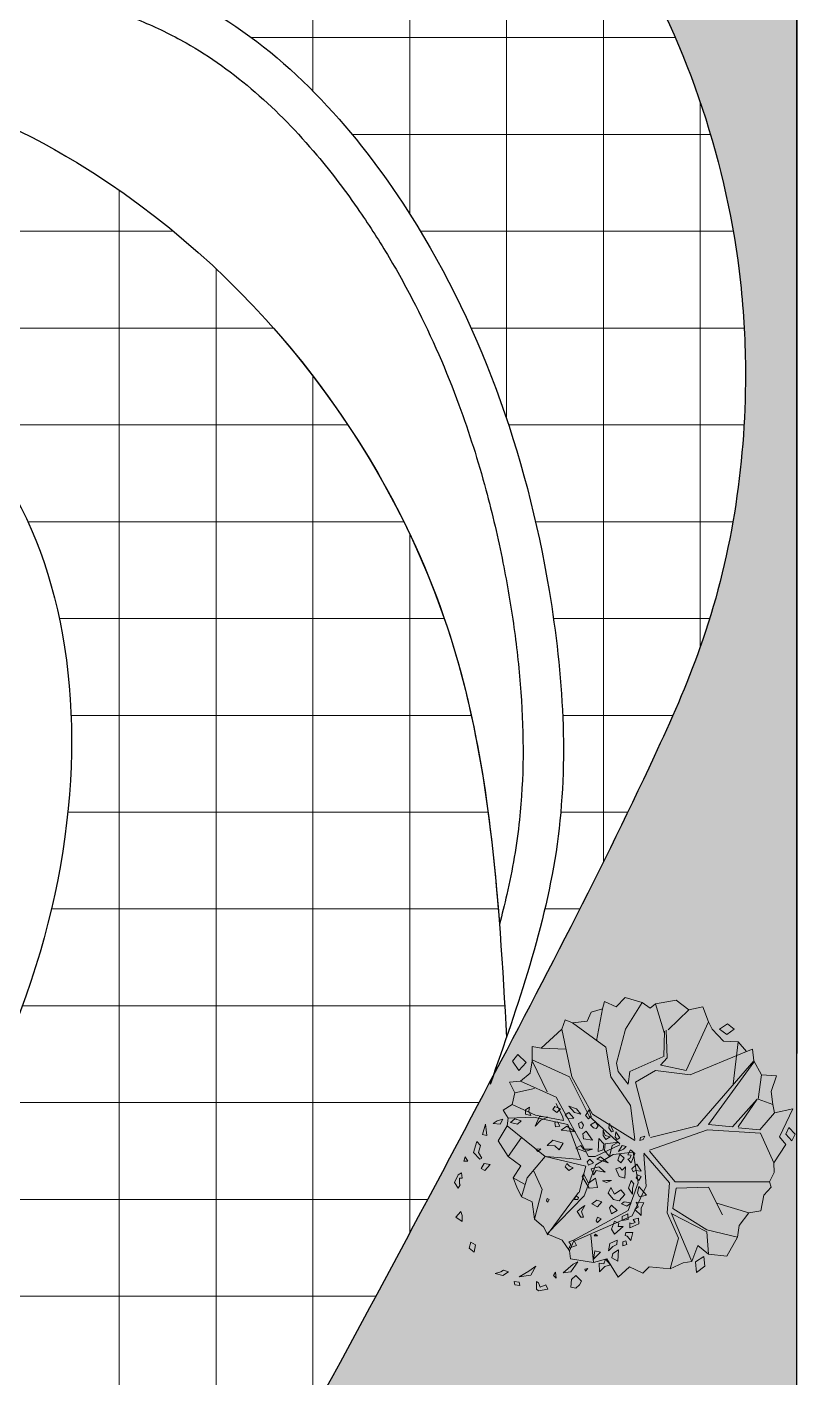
# Model space of a CAD drawing. Header units: inches. Extents: x -12 to 20935469, y -1604 to 24729220.
# Drawn here: x 20906051.4 to 20906146.9, y 24710458.7 to 24710626.2 of the extents above; entities that cross this region are included whole.
import ezdxf

# ---------------------------------------------------------------- set-up
doc = ezdxf.new("R2010")
doc.units = ezdxf.units.IN
doc.header["$LTSCALE"] = 0.03
doc.header["$MEASUREMENT"] = 0
doc.linetypes.add('ACAD_ISO08W100', pattern=[36, 24, -3, 6, -3])
for name, color, linetype, lineweight in [('green_.25', 82, 'Continuous', 0), ('Grid Line', 252, 'Continuous', 18), ('Hatch', 253, 'Continuous', 15), ('hatch-1', 253, 'Continuous', 5), ('ILLUSTR-TREE', 74, 'Continuous', 0), ('Main Wall', 7, 'Continuous', 30), ('wind.', 150, 'Continuous', 20)]:
    doc.layers.add(name, color=color, linetype=linetype, lineweight=lineweight)
doc.styles.add('ATTR', font='romans.shx', dxfattribs={"width": 0.8, "height": 0.7})

# ---------------------------------------------------------------- blocks, each defined once
blk = doc.blocks.new('fff')
at = {"layer": 'Grid Line', "color": 252, "linetype": 'ACAD_ISO08W100', "lineweight": 9, "ltscale": 80, "true_color": 0x939598}
blk.add_line((20832773.78, 24723521.1), (20832773.78, 24724698.78), dxfattribs=at)
blk = doc.blocks.new('GRN1')
at = {"layer": 'ILLUSTR-TREE', "true_color": 0x30441d}
h = blk.add_hatch(color=89, dxfattribs=at)
h.paths.add_polyline_path([(0.2571, -0.0526), (0.2603, -0.0695), (0.2735, -0.0695), (0.2817, -0.0569), (0.2702, -0.059)])
h.paths.add_polyline_path([(0.2406, -0.0821), (0.2308, -0.0927), (0.2357, -0.1137), (0.2472, -0.1011)])
h.paths.add_polyline_path([(0.1897, 0.2148), (0.1848, 0.2064), (0.1914, 0.2), (0.2078, 0.2021)])
h.paths.add_polyline_path([(0.193, 0.1853), (0.1848, 0.1727), (0.1963, 0.1642), (0.2127, 0.1642), (0.1963, 0.1706)])
h.paths.add_polyline_path([(0.1864, 0.1053), (0.2012, 0.1032), (0.2094, 0.1137), (0.1831, 0.1327)])
h.paths.add_polyline_path([(0.2603, 0.0969), (0.2653, 0.0779), (0.285, 0.0611), (0.2768, 0.0842)])
h.paths.add_polyline_path([(0.2078, 0.08), (0.2242, 0.0547), (0.2127, 0.0379), (0.2111, 0.0547)])
h.paths.add_polyline_path([(0.2521, -0.0021), (0.2538, -0.0274), (0.2242, -0.04), (0.2423, -0.0232)])
h.paths.add_polyline_path([(0.2653, 0.0253), (0.2751, 0.0126), (0.2833, 0.019), (0.2768, 0.0358)])
h.paths.add_polyline_path([(0.2373, 0.0274), (0.2357, 0.019), (0.2226, 0.0211), (0.2242, 0.0337)])
h.paths.add_polyline_path([(0.2488, 0.0758), (0.2472, 0.059), (0.2587, 0.0505), (0.2653, 0.0611)])
h.paths.add_polyline_path([(0.2094, 0.1958), (0.2078, 0.1895), (0.2193, 0.1811), (0.2324, 0.1832)])
h.paths.add_polyline_path([(0.2291, 0.1263), (0.2193, 0.1348), (0.2176, 0.1432), (0.2242, 0.1495), (0.2373, 0.1411)])
h.paths.add_polyline_path([(0.2373, 0.099), (0.2275, 0.1053), (0.2176, 0.1011), (0.2193, 0.0927), (0.2324, 0.0905)])
h.paths.add_polyline_path([(0.2538, 0.1284), (0.2472, 0.12), (0.2571, 0.1116), (0.2735, 0.1221)])
h.paths.add_polyline_path([(0.1963, -0.1853), (0.1996, -0.1979), (0.2308, -0.1895)])
h.paths.add_polyline_path([(0.2456, -0.1369), (0.2308, -0.1453), (0.2324, -0.1663), (0.2406, -0.1537)])
h.paths.add_polyline_path([(0.0402, 0.1474), (0.0386, 0.1221), (0.0731, 0.1011), (0.0813, 0.1053), (0.0534, 0.12), (0.0682, 0.1411)])
h.paths.add_polyline_path([(0.0731, 0.278), (0.0616, 0.2716), (0.0698, 0.2632), (0.078, 0.2674)])
h.paths.add_polyline_path([(-0.2275, -0.0884), (-0.2226, -0.0526), (-0.1963, -0.0379), (-0.2111, -0.059)])
h.paths.add_polyline_path([(0.0205, 0.2527), (0.0386, 0.24), (0.0616, 0.2485), (0.0517, 0.2569), (0.0386, 0.2527)])
h.paths.add_polyline_path([(-0.2406, 0.099), (-0.2242, 0.0821), (-0.2357, 0.0695), (-0.2587, 0.0674), (-0.262, 0.0821), (-0.2521, 0.0927)])
h.paths.add_polyline_path([(-0.2324, 0.0232), (-0.2242, 0.0147), (-0.2143, 0.0211)])
h.paths.add_polyline_path([(-0.1307, 0.2358), (-0.1344, 0.2232), (-0.1226, 0.2231), (-0.1198, 0.2319)])
h.paths.add_polyline_path([(-0.1039, 0.2299), (-0.106, 0.2367), (-0.1191, 0.2474), (-0.0951, 0.2536), (-0.0951, 0.2327)])
h.paths.add_polyline_path([(-0.0555, 0.2396), (-0.0585, 0.2217), (-0.0467, 0.2215), (-0.0384, 0.2388)])
h.paths.add_polyline_path([(-0.0771, 0.224), (-0.1, 0.1981), (-0.0846, 0.1897), (-0.0609, 0.1985), (-0.0663, 0.2109), (-0.0766, 0.2096)])
h.paths.add_polyline_path([(-0.216, 0.0442), (-0.2127, 0.0674), (-0.1831, 0.0884), (-0.1897, 0.0737)])
h.paths.add_polyline_path([(-0.1421, 0.0611), (-0.1339, 0.0842), (-0.1174, 0.0758), (-0.1224, 0.0611), (-0.1306, 0.0674)])
h.paths.add_polyline_path([(-0.1812, 0.2081), (-0.1707, 0.1899), (-0.1581, 0.1935), (-0.1472, 0.2104)])
h.paths.add_polyline_path([(-0.2132, 0.1534), (-0.187, 0.1527), (-0.1886, 0.166), (-0.1749, 0.1708), (-0.1924, 0.186), (-0.1969, 0.1696)])
h.paths.add_polyline_path([(-0.15, 0.1808), (-0.1283, 0.1846), (-0.118, 0.2068), (-0.1309, 0.2058), (-0.1372, 0.1936)])
h.paths.add_polyline_path([(-0.1536, 0.1558), (-0.1749, 0.1348), (-0.1503, 0.139)])
h.paths.add_polyline_path([(-0.1043, 0.1474), (-0.1043, 0.1369), (-0.0994, 0.1411)])
h.paths.add_polyline_path([(-0.2028, 0.1179), (-0.2111, 0.1116), (-0.2045, 0.1095)])
h.paths.add_polyline_path([(-0.0205, 0.099), (-0.032, 0.0863), (-0.0485, 0.0969), (-0.0485, 0.1053), (-0.032, 0.099), (-0.014, 0.1095)])
h.paths.add_polyline_path([(0.0189, 0.2295), (0.0008, 0.2127), (0.0041, 0.1958), (0.0238, 0.179), (0.0402, 0.1874), (0.0205, 0.1979), (0.0337, 0.2169)])
h.paths.add_polyline_path([(-0.0287, 0.2064), (-0.0386, 0.1895), (-0.0205, 0.1832), (-0.0123, 0.1895)])
h.paths.add_polyline_path([(-0.0534, 0.1579), (-0.0649, 0.1474), (-0.06, 0.1432), (-0.0485, 0.1474)])
h.paths.add_polyline_path([(0.0178, 0.294), (0.0123, 0.2737), (0.0238, 0.2674), (0.0435, 0.2716)])
h.paths.add_polyline_path([(-0.0435, 0.278), (-0.0255, 0.259), (-0.0172, 0.2695), (-0.0041, 0.2632), (-0.0057, 0.2864), (-0.0205, 0.278)])
h.paths.add_polyline_path([(-0.0808, 0.244), (-0.0685, 0.2712), (-0.0515, 0.2704), (-0.056, 0.254), (-0.0646, 0.2603), (-0.0686, 0.2503), (-0.0653, 0.2447)])
h.paths.add_polyline_path([(0.0041, 0.0021), (-0.0041, -0.0021), (0.0008, -0.0063), (0.0074, -0.0042)])
h.paths.add_polyline_path([(0.0041, 0.0884), (0.0107, 0.0905), (0.0156, 0.0821), (0.0041, 0.0779)])
h.paths.add_polyline_path([(-0.0025, 0.16), (-0.0172, 0.1474), (-0.009, 0.1306), (0.0025, 0.1453)])
h.paths.add_polyline_path([(-0.0057, 0.2485), (-0.0156, 0.2358), (-0.009, 0.219), (-0.0025, 0.2274)])
h.paths.add_polyline_path([(0.0616, 0.1895), (0.055, 0.1748), (0.06, 0.1621), (0.0616, 0.1748)])
h.paths.add_polyline_path([(0.1634, 0.2337), (0.1552, 0.2253), (0.1486, 0.2106), (0.1667, 0.2211)])
h.paths.add_polyline_path([(0.1552, 0.1327), (0.1486, 0.1095), (0.1585, 0.0821), (0.1667, 0.0969), (0.1552, 0.1053)])
h.paths.add_polyline_path([(0.0994, 0.0737), (0.0912, 0.0611), (0.1027, 0.0505), (0.1125, 0.0547), (0.1043, 0.0632)])
h.paths.add_polyline_path([(0.1569, -0.0232), (0.1486, -0.0316), (0.1552, -0.0379)])
h.paths.add_polyline_path([(0.1536, 0.0316), (0.1651, 0.019), (0.1667, -0.0042), (0.1831, 0.0126), (0.1733, 0.0442)])
h.paths.add_polyline_path([(0.1027, 0.2316), (0.0682, 0.2295), (0.0731, 0.2127), (0.0961, 0.2021), (0.101, 0.2148), (0.0928, 0.2211)])
h.paths.add_polyline_path([(0.1289, 0.2274), (0.1142, 0.2169), (0.1224, 0.2085), (0.1404, 0.2148)])
h.paths.add_polyline_path([(0.0862, 0.1706), (0.0912, 0.1432), (0.078, 0.1348), (0.0961, 0.1284), (0.1027, 0.1516)])
h.paths.add_polyline_path([(0.1339, 0.1832), (0.1667, 0.1916), (0.1766, 0.2106), (0.1716, 0.1706), (0.1519, 0.1685)])
h.paths.add_polyline_path([(0.1257, 0.1453), (0.1142, 0.179), (0.1322, 0.1558)])
h.paths.add_polyline_path([(0.1536, 0.1642), (0.1486, 0.1495), (0.1881, 0.1516), (0.1716, 0.1663)])
h.paths.add_polyline_path([(0.1142, 0.1348), (0.1076, 0.12), (0.1174, 0.1158), (0.1257, 0.1242)])
h.paths.add_polyline_path([(0.0879, 0.2548), (0.0912, 0.2611), (0.0895, 0.278), (0.1109, 0.2653), (0.0961, 0.2506)])
h.paths.add_polyline_path([(0.1142, 0.2485), (0.1421, 0.259), (0.1536, 0.2464), (0.1388, 0.2379), (0.1371, 0.2485), (0.1273, 0.2443), (0.1257, 0.2379)])
h.paths.add_polyline_path([(-0.2521, -0.0084), (-0.2653, -0.0021), (-0.2702, -0.0295), (-0.2653, -0.0358), (-0.2423, -0.0358), (-0.2456, -0.0295), (-0.2587, -0.0253)])
h.paths.add_polyline_path([(-0.2538, -0.0863), (-0.2439, -0.0884), (-0.2423, -0.1032), (-0.2521, -0.1011)])
h.paths.add_polyline_path([(0.055, -0.2822), (0.0386, -0.2716), (0.0485, -0.2653), (0.0517, -0.2674), (0.0682, -0.2674), (0.0682, -0.259), (0.0846, -0.2611), (0.078, -0.2716)])
h.paths.add_polyline_path([(-0.1322, -0.219), (-0.1536, -0.2232), (-0.1421, -0.2379), (-0.124, -0.2337)])
h.paths.add_polyline_path([(-0.2176, -0.16), (-0.2242, -0.1369), (-0.2127, -0.12), (-0.2078, -0.1348), (-0.2127, -0.1432)])
h.paths.add_polyline_path([(-0.0485, -0.278), (-0.0616, -0.259), (-0.0435, -0.259), (-0.032, -0.2632)])
h.paths.add_polyline_path([(0.1289, -0.2), (0.1257, -0.2064), (0.1454, -0.2253), (0.1782, -0.2148), (0.1667, -0.2043), (0.1454, -0.2106)])
h.paths.add_polyline_path([(0.1191, -0.2548), (0.1322, -0.2506), (0.1191, -0.2422)])
h.paths.add_polyline_path([(0.1092, -0.1748), (0.0912, -0.1916), (0.0977, -0.2021), (0.1125, -0.1937)])
at = {"layer": 'ILLUSTR-TREE', "color": 89, "true_color": 0x30441d}
for p, q in [((-0.0057, 0.2864), (-0.0205, 0.278)), ((-0.0041, 0.2632), (-0.0057, 0.2864)), ((0.0178, 0.294), (0.0123, 0.2737)), ((0.0435, 0.2716), (0.0178, 0.294)), ((-0.1191, 0.2474), (-0.0951, 0.2536)), ((-0.106, 0.2367), (-0.1191, 0.2474)), ((-0.0951, 0.2536), (-0.0951, 0.2327)), ((-0.0808, 0.244), (-0.0685, 0.2712)), ((-0.0653, 0.2447), (-0.0808, 0.244)), ((-0.0646, 0.2603), (-0.0686, 0.2503)), ((-0.0686, 0.2503), (-0.0653, 0.2447)), ((-0.0685, 0.2712), (-0.0515, 0.2704)), ((-0.056, 0.254), (-0.0646, 0.2603)), ((-0.0515, 0.2704), (-0.056, 0.254)), ((-0.0205, 0.278), (-0.0435, 0.278)), ((-0.0435, 0.278), (-0.0255, 0.259)), ((-0.0255, 0.259), (-0.0172, 0.2695)), ((-0.0172, 0.2695), (-0.0041, 0.2632)), ((-0.0057, 0.2485), (-0.0156, 0.2358)), ((-0.0025, 0.2274), (-0.0057, 0.2485)), ((0.0123, 0.2737), (0.0238, 0.2674)), ((0.0386, 0.2527), (0.0205, 0.2527)), ((0.0205, 0.2527), (0.0386, 0.24)), ((0.0238, 0.2674), (0.0435, 0.2716)), ((0.0517, 0.2569), (0.0386, 0.2527)), ((0.0386, 0.24), (0.0616, 0.2485)), ((0.0616, 0.2485), (0.0517, 0.2569)), ((0.0731, 0.278), (0.0616, 0.2716)), ((0.0616, 0.2716), (0.0698, 0.2632)), ((0.0698, 0.2632), (0.078, 0.2674)), ((0.078, 0.2674), (0.0731, 0.278)), ((0.0879, 0.2548), (0.0912, 0.2611)), ((0.0961, 0.2506), (0.0879, 0.2548)), ((0.0895, 0.278), (0.1109, 0.2653)), ((0.0912, 0.2611), (0.0895, 0.278)), ((0.1109, 0.2653), (0.0961, 0.2506)), ((0.1142, 0.2485), (0.1421, 0.259)), ((0.1257, 0.2379), (0.1142, 0.2485)), ((0.1273, 0.2443), (0.1257, 0.2379)), ((0.1371, 0.2485), (0.1273, 0.2443)), ((0.1388, 0.2379), (0.1371, 0.2485)), ((0.1536, 0.2464), (0.1388, 0.2379)), ((0.1421, 0.259), (0.1536, 0.2464)), ((-0.1472, 0.2104), (-0.1812, 0.2081)), ((-0.1812, 0.2081), (-0.1707, 0.1899)), ((-0.1581, 0.1935), (-0.1472, 0.2104)), ((-0.1309, 0.2058), (-0.1372, 0.1936)), ((-0.1307, 0.2358), (-0.1344, 0.2232)), ((-0.1344, 0.2232), (-0.1226, 0.2231)), ((-0.118, 0.2068), (-0.1309, 0.2058)), ((-0.1198, 0.2319), (-0.1307, 0.2358)), ((-0.1283, 0.1846), (-0.118, 0.2068)), ((-0.1226, 0.2231), (-0.1198, 0.2319)), ((-0.1039, 0.2299), (-0.106, 0.2367)), ((-0.0951, 0.2327), (-0.1039, 0.2299)), ((-0.0771, 0.224), (-0.1, 0.1981)), ((-0.0766, 0.2096), (-0.0771, 0.224)), ((-0.0663, 0.2109), (-0.0766, 0.2096)), ((-0.0609, 0.1985), (-0.0663, 0.2109)), ((-0.0555, 0.2396), (-0.0585, 0.2217)), ((-0.0585, 0.2217), (-0.0467, 0.2215)), ((-0.0384, 0.2388), (-0.0555, 0.2396)), ((-0.0467, 0.2215), (-0.0384, 0.2388)), ((-0.0287, 0.2064), (-0.0386, 0.1895)), ((-0.0123, 0.1895), (-0.0287, 0.2064)), ((-0.0156, 0.2358), (-0.009, 0.219)), ((-0.009, 0.219), (-0.0025, 0.2274)), ((0.0189, 0.2295), (0.0008, 0.2127)), ((0.0008, 0.2127), (0.0041, 0.1958)), ((0.0337, 0.2169), (0.0189, 0.2295)), ((0.0205, 0.1979), (0.0337, 0.2169)), ((0.1027, 0.2316), (0.0682, 0.2295)), ((0.0682, 0.2295), (0.0731, 0.2127)), ((0.0731, 0.2127), (0.0961, 0.2021)), ((0.0928, 0.2211), (0.1027, 0.2316)), ((0.101, 0.2148), (0.0928, 0.2211)), ((0.0961, 0.2021), (0.101, 0.2148)), ((0.1289, 0.2274), (0.1142, 0.2169)), ((0.1142, 0.2169), (0.1224, 0.2085)), ((0.1224, 0.2085), (0.1404, 0.2148)), ((0.1404, 0.2148), (0.1289, 0.2274)), ((0.1552, 0.2253), (0.1486, 0.2106)), ((0.1486, 0.2106), (0.1667, 0.2211)), ((0.1634, 0.2337), (0.1552, 0.2253)), ((0.1667, 0.2211), (0.1634, 0.2337)), ((0.1667, 0.1916), (0.1766, 0.2106)), ((0.1766, 0.2106), (0.1716, 0.1706)), ((0.1897, 0.2148), (0.1848, 0.2064)), ((0.1848, 0.2064), (0.1914, 0.2)), ((0.2078, 0.2021), (0.1897, 0.2148)), ((-0.1969, 0.1696), (-0.2132, 0.1534)), ((-0.1924, 0.186), (-0.1969, 0.1696)), ((-0.1749, 0.1708), (-0.1924, 0.186)), ((-0.1886, 0.166), (-0.1749, 0.1708)), ((-0.187, 0.1527), (-0.1886, 0.166)), ((-0.1707, 0.1899), (-0.1581, 0.1935)), ((-0.1372, 0.1936), (-0.15, 0.1808)), ((-0.15, 0.1808), (-0.1283, 0.1846)), ((-0.1, 0.1981), (-0.0846, 0.1897)), ((-0.0846, 0.1897), (-0.0609, 0.1985)), ((-0.0386, 0.1895), (-0.0205, 0.1832)), ((-0.0205, 0.1832), (-0.0123, 0.1895)), ((0.0041, 0.1958), (0.0238, 0.179)), ((0.0402, 0.1874), (0.0205, 0.1979)), ((0.0238, 0.179), (0.0402, 0.1874)), ((0.0616, 0.1895), (0.055, 0.1748)), ((0.055, 0.1748), (0.06, 0.1621)), ((0.06, 0.1621), (0.0616, 0.1748)), ((0.0616, 0.1748), (0.0616, 0.1895)), ((0.1027, 0.1516), (0.0862, 0.1706)), ((0.0862, 0.1706), (0.0912, 0.1432)), ((0.1142, 0.179), (0.1322, 0.1558)), ((0.1257, 0.1453), (0.1142, 0.179)), ((0.1339, 0.1832), (0.1667, 0.1916)), ((0.1519, 0.1685), (0.1339, 0.1832)), ((0.1536, 0.1642), (0.1486, 0.1495)), ((0.1716, 0.1706), (0.1519, 0.1685)), ((0.1716, 0.1663), (0.1536, 0.1642)), ((0.1881, 0.1516), (0.1716, 0.1663)), ((0.193, 0.1853), (0.1848, 0.1727)), ((0.1848, 0.1727), (0.1963, 0.1642)), ((0.1914, 0.2), (0.2078, 0.2021)), ((0.1963, 0.1706), (0.193, 0.1853)), ((0.2127, 0.1642), (0.1963, 0.1706)), ((0.1963, 0.1642), (0.2127, 0.1642)), ((0.2094, 0.1958), (0.2078, 0.1895)), ((0.2078, 0.1895), (0.2193, 0.1811)), ((0.2324, 0.1832), (0.2094, 0.1958)), ((0.2193, 0.1811), (0.2324, 0.1832)), ((-0.2132, 0.1534), (-0.187, 0.1527)), ((-0.1536, 0.1558), (-0.1749, 0.1348)), ((-0.1749, 0.1348), (-0.1503, 0.139)), ((-0.1503, 0.139), (-0.1536, 0.1558)), ((-0.0994, 0.1411), (-0.1043, 0.1474)), ((-0.1043, 0.1474), (-0.1043, 0.1369)), ((-0.1043, 0.1369), (-0.0994, 0.1411)), ((-0.0534, 0.1579), (-0.0649, 0.1474)), ((-0.0649, 0.1474), (-0.06, 0.1432)), ((-0.06, 0.1432), (-0.0485, 0.1474)), ((-0.0485, 0.1474), (-0.0534, 0.1579)), ((-0.0025, 0.16), (-0.0172, 0.1474)), ((-0.0172, 0.1474), (-0.009, 0.1306)), ((-0.009, 0.1306), (0.0025, 0.1453)), ((0.0025, 0.1453), (-0.0025, 0.16)), ((0.0402, 0.1474), (0.0386, 0.1221)), ((0.0386, 0.1221), (0.0731, 0.1011)), ((0.0682, 0.1411), (0.0402, 0.1474)), ((0.0534, 0.12), (0.0682, 0.1411)), ((0.0912, 0.1432), (0.078, 0.1348)), ((0.078, 0.1348), (0.0961, 0.1284)), ((0.0961, 0.1284), (0.1027, 0.1516)), ((0.1142, 0.1348), (0.1076, 0.12)), ((0.1257, 0.1242), (0.1142, 0.1348)), ((0.1174, 0.1158), (0.1257, 0.1242)), ((0.1322, 0.1558), (0.1257, 0.1453)), ((0.1486, 0.1495), (0.1881, 0.1516)), ((0.1552, 0.1327), (0.1486, 0.1095)), ((0.1552, 0.1053), (0.1552, 0.1327)), ((0.2094, 0.1137), (0.1831, 0.1327)), ((0.1831, 0.1327), (0.1864, 0.1053)), ((0.2176, 0.1432), (0.2242, 0.1495)), ((0.2193, 0.1348), (0.2176, 0.1432)), ((0.2291, 0.1263), (0.2193, 0.1348)), ((0.2242, 0.1495), (0.2373, 0.1411)), ((0.2373, 0.1411), (0.2291, 0.1263)), ((0.2538, 0.1284), (0.2472, 0.12)), ((0.2735, 0.1221), (0.2538, 0.1284)), ((0.2571, 0.1116), (0.2735, 0.1221)), ((-0.262, 0.0821), (-0.2521, 0.0927)), ((-0.2587, 0.0674), (-0.262, 0.0821)), ((-0.2521, 0.0927), (-0.2406, 0.099)), ((-0.2406, 0.099), (-0.2242, 0.0821)), ((-0.2242, 0.0821), (-0.2357, 0.0695)), ((-0.2127, 0.0674), (-0.1831, 0.0884)), ((-0.2028, 0.1179), (-0.2111, 0.1116)), ((-0.2111, 0.1116), (-0.2045, 0.1095)), ((-0.2045, 0.1095), (-0.2028, 0.1179)), ((-0.1831, 0.0884), (-0.1897, 0.0737)), ((-0.1421, 0.0611), (-0.1339, 0.0842)), ((-0.1339, 0.0842), (-0.1174, 0.0758)), ((-0.0485, 0.1053), (-0.032, 0.099)), ((-0.0485, 0.0969), (-0.0485, 0.1053)), ((-0.032, 0.0863), (-0.0485, 0.0969)), ((-0.032, 0.099), (-0.014, 0.1095)), ((-0.0205, 0.099), (-0.032, 0.0863)), ((-0.014, 0.1095), (-0.0205, 0.099)), ((0.0041, 0.0884), (0.0107, 0.0905)), ((0.0041, 0.0779), (0.0041, 0.0884)), ((0.0156, 0.0821), (0.0041, 0.0779)), ((0.0107, 0.0905), (0.0156, 0.0821)), ((0.0813, 0.1053), (0.0534, 0.12)), ((0.0731, 0.1011), (0.0813, 0.1053)), ((0.1076, 0.12), (0.1174, 0.1158)), ((0.1486, 0.1095), (0.1585, 0.0821)), ((0.1667, 0.0969), (0.1552, 0.1053)), ((0.1585, 0.0821), (0.1667, 0.0969)), ((0.1864, 0.1053), (0.2012, 0.1032)), ((0.2012, 0.1032), (0.2094, 0.1137)), ((0.2275, 0.1053), (0.2176, 0.1011)), ((0.2176, 0.1011), (0.2193, 0.0927)), ((0.2193, 0.0927), (0.2324, 0.0905)), ((0.2373, 0.099), (0.2275, 0.1053)), ((0.2324, 0.0905), (0.2373, 0.099)), ((0.2472, 0.12), (0.2571, 0.1116)), ((0.2768, 0.0842), (0.2603, 0.0969)), ((0.2603, 0.0969), (0.2653, 0.0779)), ((0.285, 0.0611), (0.2768, 0.0842)), ((-0.2357, 0.0695), (-0.2587, 0.0674)), ((-0.1897, 0.0737), (-0.216, 0.0442)), ((-0.216, 0.0442), (-0.2127, 0.0674)), ((-0.1306, 0.0674), (-0.1421, 0.0611)), ((-0.1224, 0.0611), (-0.1306, 0.0674)), ((-0.1174, 0.0758), (-0.1224, 0.0611)), ((0.0994, 0.0737), (0.0912, 0.0611)), ((0.0912, 0.0611), (0.1027, 0.0505)), ((0.1043, 0.0632), (0.0994, 0.0737)), ((0.1027, 0.0505), (0.1125, 0.0547)), ((0.1125, 0.0547), (0.1043, 0.0632)), ((0.1733, 0.0442), (0.1536, 0.0316)), ((0.1831, 0.0126), (0.1733, 0.0442)), ((0.2111, 0.0547), (0.2078, 0.08)), ((0.2078, 0.08), (0.2242, 0.0547)), ((0.2127, 0.0379), (0.2111, 0.0547)), ((0.2242, 0.0547), (0.2127, 0.0379)), ((0.2488, 0.0758), (0.2472, 0.059)), ((0.2472, 0.059), (0.2587, 0.0505)), ((0.2653, 0.0611), (0.2488, 0.0758)), ((0.2587, 0.0505), (0.2653, 0.0611)), ((0.2653, 0.0779), (0.285, 0.0611)), ((-0.2143, 0.0211), (-0.2324, 0.0232)), ((-0.2324, 0.0232), (-0.2242, 0.0147)), ((-0.2242, 0.0147), (-0.2143, 0.0211)), ((0.0041, 0.0021), (-0.0041, -0.0021)), ((0.0074, -0.0042), (0.0041, 0.0021)), ((0.1536, 0.0316), (0.1651, 0.019)), ((0.1651, 0.019), (0.1667, -0.0042)), ((0.1667, -0.0042), (0.1831, 0.0126)), ((0.2226, 0.0211), (0.2242, 0.0337)), ((0.2357, 0.019), (0.2226, 0.0211)), ((0.2242, 0.0337), (0.2373, 0.0274)), ((0.2373, 0.0274), (0.2357, 0.019)), ((0.2768, 0.0358), (0.2653, 0.0253)), ((0.2653, 0.0253), (0.2751, 0.0126)), ((0.2751, 0.0126), (0.2833, 0.019)), ((0.2833, 0.019), (0.2768, 0.0358)), ((-0.2653, -0.0021), (-0.2702, -0.0295)), ((-0.2702, -0.0295), (-0.2653, -0.0358)), ((-0.2521, -0.0084), (-0.2653, -0.0021)), ((-0.2653, -0.0358), (-0.2423, -0.0358)), ((-0.2587, -0.0253), (-0.2521, -0.0084)), ((-0.2456, -0.0295), (-0.2587, -0.0253)), ((-0.2423, -0.0358), (-0.2456, -0.0295)), ((-0.2226, -0.0526), (-0.1963, -0.0379)), ((-0.1963, -0.0379), (-0.2111, -0.059)), ((-0.0041, -0.0021), (0.0008, -0.0063)), ((0.0008, -0.0063), (0.0074, -0.0042)), ((0.1569, -0.0232), (0.1486, -0.0316)), ((0.1486, -0.0316), (0.1552, -0.0379)), ((0.1552, -0.0379), (0.1569, -0.0232)), ((0.2242, -0.04), (0.2423, -0.0232)), ((0.2538, -0.0274), (0.2242, -0.04)), ((0.2423, -0.0232), (0.2521, -0.0021)), ((0.2521, -0.0021), (0.2538, -0.0274)), ((-0.2275, -0.0884), (-0.2226, -0.0526)), ((-0.2111, -0.059), (-0.2275, -0.0884)), ((0.2702, -0.059), (0.2571, -0.0526)), ((0.2571, -0.0526), (0.2603, -0.0695)), ((0.2603, -0.0695), (0.2735, -0.0695)), ((0.2817, -0.0569), (0.2702, -0.059)), ((0.2735, -0.0695), (0.2817, -0.0569)), ((-0.2521, -0.1011), (-0.2538, -0.0863)), ((-0.2538, -0.0863), (-0.2439, -0.0884)), ((-0.2423, -0.1032), (-0.2521, -0.1011)), ((-0.2439, -0.0884), (-0.2423, -0.1032)), ((-0.2242, -0.1369), (-0.2127, -0.12)), ((-0.2127, -0.12), (-0.2078, -0.1348)), ((0.2406, -0.0821), (0.2308, -0.0927)), ((0.2308, -0.0927), (0.2357, -0.1137)), ((0.2357, -0.1137), (0.2472, -0.1011)), ((0.2472, -0.1011), (0.2406, -0.0821)), ((-0.2176, -0.16), (-0.2242, -0.1369)), ((-0.2127, -0.1432), (-0.2176, -0.16)), ((-0.2078, -0.1348), (-0.2127, -0.1432)), ((0.2456, -0.1369), (0.2308, -0.1453)), ((0.2308, -0.1453), (0.2324, -0.1663)), ((0.2324, -0.1663), (0.2406, -0.1537)), ((0.2406, -0.1537), (0.2456, -0.1369)), ((0.1092, -0.1748), (0.0912, -0.1916)), ((0.0912, -0.1916), (0.0977, -0.2021)), ((0.0977, -0.2021), (0.1125, -0.1937)), ((0.1125, -0.1937), (0.1092, -0.1748)), ((0.1289, -0.2), (0.1257, -0.2064)), ((0.1454, -0.2106), (0.1289, -0.2)), ((0.2308, -0.1895), (0.1963, -0.1853)), ((0.1963, -0.1853), (0.1996, -0.1979)), ((0.1996, -0.1979), (0.2308, -0.1895)), ((-0.1322, -0.219), (-0.1536, -0.2232)), ((-0.1536, -0.2232), (-0.1421, -0.2379)), ((-0.1421, -0.2379), (-0.124, -0.2337)), ((-0.124, -0.2337), (-0.1322, -0.219)), ((0.1191, -0.2422), (0.1191, -0.2548)), ((0.1322, -0.2506), (0.1191, -0.2422)), ((0.1257, -0.2064), (0.1454, -0.2253)), ((0.1667, -0.2043), (0.1454, -0.2106)), ((0.1454, -0.2253), (0.1782, -0.2148)), ((0.1782, -0.2148), (0.1667, -0.2043)), ((-0.0616, -0.259), (-0.0435, -0.259)), ((-0.0485, -0.278), (-0.0616, -0.259)), ((-0.032, -0.2632), (-0.0485, -0.278)), ((-0.0435, -0.259), (-0.032, -0.2632)), ((0.0386, -0.2716), (0.0485, -0.2653)), ((0.055, -0.2822), (0.0386, -0.2716)), ((0.0485, -0.2653), (0.0517, -0.2674)), ((0.0517, -0.2674), (0.0682, -0.2674)), ((0.078, -0.2716), (0.055, -0.2822)), ((0.0682, -0.259), (0.0846, -0.2611)), ((0.0682, -0.2674), (0.0682, -0.259)), ((0.0846, -0.2611), (0.078, -0.2716)), ((0.1191, -0.2548), (0.1322, -0.2506))]:
    blk.add_line(p, q, dxfattribs=at)
blk = doc.blocks.new('TREE_009')
at = {"layer": 'ILLUSTR-TREE'}
for p, q in [((-12174.22, 13910.26), (-12175.66, 13905.24)), ((-12166.65, 13906.74), (-12174.22, 13910.26)), ((-12160.46, 13912.91), (-12166.65, 13906.74)), ((-12149.34, 13909.54), (-12160.46, 13912.91)), ((-12126.77, 13911.14), (-12140.45, 13908.76)), ((-12118.31, 13904.71), (-12126.77, 13911.14)), ((-12183.16, 13903.21), (-12185.91, 13897.04)), ((-12175.66, 13905.24), (-12183.16, 13903.21)), ((-12179.51, 13884.08), (-12175.66, 13905.24)), ((-12149.34, 13909.54), (-12160.26, 13891.83)), ((-12143.96, 13905.85), (-12149.34, 13909.54)), ((-12140.45, 13908.76), (-12143.96, 13905.85)), ((-12140.45, 13908.76), (-12134.4, 13889.01)), ((-12132.06, 13891.31), (-12118.31, 13904.71)), ((-12108.88, 13906.74), (-12118.31, 13904.71)), ((-12105.24, 13896.77), (-12108.88, 13906.74)), ((-12200.35, 13897.92), (-12202.62, 13891.83)), ((-12195.47, 13896.07), (-12200.35, 13897.92)), ((-12185.91, 13897.04), (-12195.47, 13896.07)), ((-12195.47, 13896.07), (-12173.46, 13879.85)), ((-12120.09, 13864.33), (-12105.24, 13896.77)), ((-12102.7, 13891.75), (-12105.24, 13896.77)), ((-12097.95, 13891.83), (-12092.45, 13895.36)), ((-12092.45, 13895.36), (-12088.05, 13891.83)), ((-12202.62, 13891.83), (-12216.38, 13879.14)), ((-12196.02, 13860.09), (-12202.62, 13891.83)), ((-12160.26, 13891.83), (-12166.31, 13869.26)), ((-12134.95, 13873.5), (-12134.4, 13890.42)), ((-12133.3, 13891.13), (-12132.75, 13872.79)), ((-12095.13, 13883.81), (-12102.7, 13891.75)), ((-12093, 13888.31), (-12097.95, 13891.83)), ((-12085.43, 13883.37), (-12095.13, 13883.81)), ((-12088.05, 13891.83), (-12093, 13888.31)), ((-12085.43, 13883.37), (-12088.74, 13855.16)), ((-12079.93, 13877.02), (-12085.43, 13883.37)), ((-12231.99, 13875), (-12235.43, 13870.59)), ((-12226.48, 13869.71), (-12231.99, 13875)), ((-12222.36, 13880.28), (-12222.43, 13870.68)), ((-12216.38, 13879.14), (-12222.36, 13880.28)), ((-12199.87, 13878.43), (-12216.38, 13879.14)), ((-12173.46, 13879.85), (-12170.16, 13860.09)), ((-12117.34, 13861.51), (-12079.93, 13877.02)), ((-12075.87, 13878.52), (-12079.93, 13877.02)), ((-12074.98, 13870.68), (-12075.87, 13878.52)), ((-12235.43, 13870.59), (-12231.3, 13864.41)), ((-12231.3, 13864.41), (-12226.48, 13869.71)), ((-12222.43, 13870.68), (-12223.73, 13862.65)), ((-12197.67, 13860.09), (-12222.43, 13871.38)), ((-12222.43, 13870.68), (-12212.52, 13850.22)), ((-12166.31, 13869.26), (-12165.21, 13863.62)), ((-12157.51, 13863.62), (-12135.5, 13873.5)), ((-12132.75, 13872.79), (-12137.15, 13867.85)), ((-12136.6, 13867.85), (-12120.09, 13864.33)), ((-12112.39, 13827.65), (-12074.98, 13870.68)), ((-12074.98, 13869.97), (-12105.24, 13828.35)), ((-12070.03, 13861.51), (-12074.98, 13870.68)), ((-12230.13, 13857.27), (-12237.49, 13856.48)), ((-12237.49, 13856.48), (-12233.98, 13849.52)), ((-12223.73, 13862.65), (-12230.13, 13857.27)), ((-12206.47, 13846.69), (-12230.13, 13857.27)), ((-12184.47, 13834), (-12197.67, 13860.09)), ((-12182.26, 13835.41), (-12196.02, 13860.09)), ((-12170.16, 13860.09), (-12156.96, 13841.05)), ((-12165.21, 13863.62), (-12158.61, 13855.16)), ((-12158.61, 13855.16), (-12157.51, 13863.62)), ((-12153.66, 13856.57), (-12140.45, 13864.33)), ((-12144.3, 13820.6), (-12153.66, 13856.57)), ((-12140.45, 13864.33), (-12117.34, 13861.51)), ((-12072.23, 13845.28), (-12070.03, 13861.51)), ((-12060.06, 13860.89), (-12070.03, 13861.51)), ((-12063.49, 13850.31), (-12060.06, 13860.89)), ((-12233.98, 13849.52), (-12235.63, 13841.76)), ((-12220.78, 13852.34), (-12233.98, 13849.52)), ((-12062.33, 13841.76), (-12063.49, 13850.31)), ((-12235.63, 13841.76), (-12241.62, 13837.97)), ((-12235.63, 13841.76), (-12220.23, 13834.7)), ((-12185.02, 13807.2), (-12206.47, 13846.69)), ((-12202.07, 13833.29), (-12206.47, 13842.46)), ((-12156.96, 13841.05), (-12154.21, 13818.48)), ((-12089.29, 13826.94), (-12072.78, 13845.28)), ((-12072.78, 13845.28), (-12085.43, 13826.94)), ((-12072.23, 13845.28), (-12062.33, 13841.76)), ((-12061.23, 13836.11), (-12062.33, 13841.76)), ((-12049.05, 13838.85), (-12061.23, 13836.11)), ((-12057.99, 13820.33), (-12049.05, 13838.85)), ((-12241.62, 13837.97), (-12238.38, 13832.59)), ((-12238.38, 13832.59), (-12238.93, 13827.65)), ((-12221.33, 13833.29), (-12238.38, 13832.59)), ((-12198.77, 13828.35), (-12221.33, 13833.29)), ((-12220.23, 13834.7), (-12201.52, 13831.18)), ((-12201.52, 13831.18), (-12202.07, 13833.29)), ((-12164.11, 13815.66), (-12184.47, 13834)), ((-12154.21, 13817.78), (-12182.26, 13835.41)), ((-12071.13, 13824.83), (-12061.23, 13836.11)), ((-12238.93, 13827.65), (-12245.05, 13817.69)), ((-12213.63, 13807.2), (-12238.93, 13827.65)), ((-12189.97, 13805.08), (-12198.77, 13828.35)), ((-12147.6, 13820.6), (-12150.36, 13819.89)), ((-12148.7, 13818.48), (-12147.6, 13820.6)), ((-12144.3, 13811.43), (-12105.79, 13824.83)), ((-12143.75, 13819.89), (-12112.39, 13827.65)), ((-12105.79, 13824.83), (-12070.58, 13822.71)), ((-12105.24, 13828.35), (-12089.29, 13826.94)), ((-12085.43, 13826.24), (-12071.13, 13824.83)), ((-12070.58, 13822.71), (-12061.78, 13802.96)), ((-12053.87, 13815.04), (-12057.99, 13820.33)), ((-12051.8, 13826.5), (-12053.87, 13822.1)), ((-12053.87, 13822.1), (-12049.74, 13817.69)), ((-12047.68, 13822.1), (-12051.8, 13826.5)), ((-12049.74, 13817.69), (-12047.68, 13822.1)), ((-12245.05, 13817.69), (-12238.38, 13807.2)), ((-12229.58, 13819.89), (-12238.38, 13807.2)), ((-12164.11, 13814.95), (-12180.61, 13807.2)), ((-12150.36, 13819.89), (-12150.9, 13817.78)), ((-12150.9, 13817.78), (-12148.7, 13818.48)), ((-12061.78, 13802.96), (-12053.87, 13815.04)), ((-12238.38, 13807.2), (-12229.92, 13800.94)), ((-12213.63, 13807.2), (-12225.73, 13793.09)), ((-12186.67, 13800.85), (-12213.63, 13807.2)), ((-12213.07, 13807.2), (-12189.97, 13805.08)), ((-12180.61, 13807.2), (-12185.02, 13807.2)), ((-12168.51, 13808.61), (-12180.06, 13801.55)), ((-12155.31, 13810.02), (-12168.51, 13808.61)), ((-12155.31, 13810.02), (-12152.01, 13789.56)), ((-12148.15, 13809.31), (-12131.1, 13789.56)), ((-12148.15, 13808.61), (-12146.5, 13787.45)), ((-12144.3, 13810.72), (-12127.25, 13790.27)), ((-12061.43, 13796.53), (-12061.78, 13802.96)), ((-12229.92, 13800.94), (-12235.08, 13793.09)), ((-12221.33, 13797.32), (-12215.83, 13785.33)), ((-12191.07, 13783.21), (-12186.67, 13800.85)), ((-12180.06, 13801.55), (-12187.77, 13781.1)), ((-12064.53, 13790.27), (-12061.43, 13796.53)), ((-12227.38, 13788.86), (-12235.08, 13793.09)), ((-12235.08, 13793.09), (-12232.68, 13786.83)), ((-12232.68, 13786.83), (-12229.58, 13780.39)), ((-12225.73, 13793.09), (-12229.58, 13780.39)), ((-12215.83, 13785.33), (-12220.78, 13765.58)), ((-12152.01, 13789.56), (-12158.61, 13771.22)), ((-12146.5, 13787.45), (-12155.86, 13767.7)), ((-12131.1, 13789.56), (-12132.75, 13769.81)), ((-12126.7, 13786.04), (-12128.9, 13772.63)), ((-12127.25, 13790.27), (-12064.53, 13790.27)), ((-12126.7, 13786.04), (-12105.24, 13786.74)), ((-12105.24, 13786.74), (-12095.89, 13768.4)), ((-12068.31, 13781.54), (-12063.49, 13786.83)), ((-12063.49, 13786.83), (-12064.53, 13790.27)), ((-12229.58, 13780.39), (-12222.36, 13777.13)), ((-12222.36, 13777.13), (-12220.78, 13765.58)), ((-12212.52, 13755), (-12191.62, 13783.21)), ((-12187.77, 13781.1), (-12212.52, 13755.71)), ((-12099.74, 13776.16), (-12078.28, 13769.81)), ((-12070.37, 13770.96), (-12068.31, 13781.54)), ((-12158.61, 13771.22), (-12194.92, 13751.47)), ((-12155.86, 13767.7), (-12194.92, 13750.77)), ((-12132.75, 13769.81), (-12125.05, 13752.89)), ((-12130, 13769.81), (-12116.24, 13737.37)), ((-12129.45, 13769.11), (-12106.34, 13757.12)), ((-12128.9, 13772.63), (-12106.34, 13758.53)), ((-12084.81, 13761.26), (-12078.28, 13769.81)), ((-12078.28, 13769.81), (-12070.37, 13770.96)), ((-12220.78, 13765.58), (-12214.79, 13760.38)), ((-12214.79, 13760.38), (-12212.52, 13755.71)), ((-12106.34, 13758.53), (-12085.98, 13753.59)), ((-12085.98, 13753.59), (-12084.81, 13761.26)), ((-12212.52, 13755.71), (-12202.42, 13751.56)), ((-12202.42, 13751.56), (-12197.67, 13744.42)), ((-12194.92, 13750.77), (-12197.67, 13744.42)), ((-12183.37, 13755), (-12181.71, 13736.66)), ((-12125.05, 13752.89), (-12130.55, 13732.43)), ((-12106.34, 13757.12), (-12105.24, 13742.31)), ((-12093.07, 13740.98), (-12085.98, 13753.59)), ((-12197.67, 13744.42), (-12196.91, 13739.22)), ((-12116.24, 13737.37), (-12112.32, 13748.04)), ((-12108.27, 13740.72), (-12113.77, 13737.19)), ((-12112.32, 13748.04), (-12105.24, 13742.31)), ((-12107.72, 13734.37), (-12108.27, 13740.72)), ((-12105.24, 13742.31), (-12093.07, 13740.98)), ((-12196.91, 13739.22), (-12181.71, 13736.66)), ((-12181.71, 13736.66), (-12172.84, 13739.22)), ((-12172.84, 13739.22), (-12165.28, 13726.88)), ((-12165.28, 13726.88), (-12157.71, 13733.93)), ((-12157.71, 13733.93), (-12148.77, 13729.52)), ((-12148.77, 13729.52), (-12144.65, 13733.93)), ((-12144.65, 13733.93), (-12130.55, 13732.43)), ((-12130.55, 13732.43), (-12121.95, 13736.57)), ((-12121.95, 13736.57), (-12116.24, 13737.37)), ((-12113.77, 13737.19), (-12113.22, 13730.14)), ((-12113.22, 13730.14), (-12107.72, 13734.37))]:
    blk.add_line(p, q, dxfattribs=at)
at = {"layer": 'ILLUSTR-TREE', "style": 'ATTR', "width": 0.8, "flags": 9}
blk.add_attdef('ESTCODE', (-12147.6, 13820.6), '', height=1.05, dxfattribs=at)

msp = doc.modelspace()

# ---------------------------------------------------------------- hatches: boundary and pattern name
at = {"layer": 'green_.25', "lineweight": 18}
h = msp.add_hatch(dxfattribs=at)
h.set_pattern_fill('AR-SAND', color=256, scale=5, angle=360)
h.set_pattern_definition([(37.5, (62522.059, 3429.13), (-0.3149667905, 9.634118845), [0, -7.6, 0, -8.5, 0, -8.125]), (7.5, (62522.059, 3429.13), (8.8488835263, 14.110730326), [0, -4.1, 0, -6.85, 0, -2.625]), (327.5, (62515.909, 3429.13), (15.5707093088, 0.0282952677), [0, -2.5, 0, -9, 0, -11.75]), (317.5, (62515.909, 3429.13), (15.030633023, 4.3883778247), [0, -1.25, 0, -5.9, 0, -6.75])])
edge = h.paths.add_edge_path()
edge.add_line((20906146.87, 24710722.84), (20906136.87, 24710723))
edge.add_line((20906136.87, 24710723), (20906136.87, 24710732.84))
edge.add_line((20906136.87, 24710732.84), (20905967.72, 24710732.84))
edge.add_spline(control_points=[(20905967.72, 24710732.84), (20905978.31, 24710722.84), (20905998.55, 24710703.75), (20906033.27, 24710688.02), (20906067.71, 24710685.21), (20906094.12, 24710671.73), (20906113.84, 24710654.13), (20906131.21, 24710630.35), (20906139.5, 24710605.39), (20906141.09, 24710575.51), (20906137.91, 24710555.09), (20906124.38, 24710524.91), (20906104.77, 24710487.72), (20906087.1, 24710454.51), (20906071.78, 24710427.81), (20906076.42, 24710410.89), (20906087.1, 24710391.54), (20906097.03, 24710383.23), (20906103.45, 24710377.85)], knot_values=[0.017867, 0.017867, 0.017867, 0.017867, 43.554295, 83.160196, 111.305698, 146.347364, 169.598441, 190.192176, 234.215213, 245.626706, 279.999401, 294.635057, 344.735937, 406.07088, 407.706442, 436.81212, 450.261859, 474.954763, 474.954763, 474.954763, 474.954763], degree=3, periodic=0)
edge.add_line((20906103.45, 24710377.85), (20906136.87, 24710377.85))
edge.add_line((20906136.87, 24710377.85), (20906136.87, 24710388.84))
edge.add_line((20906136.87, 24710388.84), (20906146.87, 24710388.84))
edge.add_line((20906146.87, 24710388.84), (20906146.87, 24710722.84))

# ---------------------------------------------------------------- linework, layer by layer
for p, q in [((20906146.87, 24710722.84), (20906146.87, 24710498.95)), ((20906146.87, 24710388.84), (20906146.87, 24710722.84))]:
    msp.add_line(p, q)
msp.add_ellipse((20905996.45, 24710515.62), major_axis=(37.29, 68.92), ratio=0.691431)
for points in [[(20905831.95, 24710733.34), (20905829.9, 24710715.52), (20905837.44, 24710680.91), (20905858.31, 24710648.38), (20905882.16, 24710630.17), (20905913.62, 24710619.37), (20905947.46, 24710619.69), (20905971.45, 24710628.34), (20906001.16, 24710637.72), (20906042.27, 24710637.77), (20906073.73, 24710628.49), (20906098, 24710604.35), (20906116.15, 24710556.32), (20906117.14, 24710524.91), (20906108.83, 24710495.11)], [(20905963.65, 24710624.95), (20906009.39, 24710624.95), (20906057.61, 24710609.37), (20906103.5, 24710551.84), (20906110.87, 24710500.94)]]:
    msp.add_spline(points, degree=3)
for points, knots in [([(20905967.7, 24710732.86), (20905978.3, 24710722.85), (20905998.54, 24710703.75), (20906033.27, 24710688.02), (20906067.71, 24710685.21), (20906094.12, 24710671.73), (20906113.84, 24710654.13), (20906131.21, 24710630.35), (20906139.5, 24710605.39), (20906141.09, 24710575.51), (20906137.91, 24710555.09), (20906124.38, 24710524.91), (20906104.77, 24710487.72), (20906087.1, 24710454.51), (20906071.78, 24710427.81), (20906076.42, 24710410.89), (20906087.1, 24710391.54), (20906097.03, 24710383.23), (20906103.45, 24710377.85)], [0, 0, 0, 0, 43.554295, 83.160196, 111.305698, 146.347364, 169.598441, 190.192176, 234.215213, 245.626706, 279.999401, 294.635057, 344.735937, 406.07088, 407.706442, 436.81212, 450.261859, 474.954763, 474.954763, 474.954763, 474.954763]), ([(20905978.21, 24710625.66), (20905978.34, 24710625.71), (20905978.47, 24710625.75), (20905981.96, 24710627.1), (20905985.33, 24710628.32), (20905991.61, 24710630.32), (20905994.52, 24710631.14), (20905999.1, 24710632.22), (20906000.76, 24710632.57), (20906004.09, 24710633.16), (20906005.77, 24710633.42), (20906010.83, 24710634.03), (20906014.25, 24710634.27), (20906020.83, 24710634.42), (20906023.97, 24710634.37), (20906029.65, 24710634.08), (20906032.18, 24710633.89), (20906036.71, 24710633.44), (20906038.7, 24710633.2), (20906042.27, 24710632.73), (20906043.84, 24710632.5), (20906046.95, 24710632.01), (20906048.49, 24710631.74), (20906053.07, 24710630.85), (20906056.06, 24710630.14), (20906061.21, 24710628.61), (20906063.41, 24710627.83), (20906067.48, 24710626.13), (20906069.36, 24710625.22), (20906074.16, 24710622.5), (20906077.02, 24710620.44), (20906082.43, 24710615.75), (20906084.98, 24710613.12), (20906089.23, 24710608.08), (20906091, 24710605.74), (20906093.95, 24710601.46), (20906095.17, 24710599.55), (20906097.47, 24710595.67), (20906098.56, 24710593.7), (20906101.62, 24710587.69), (20906103.42, 24710583.56), (20906106.24, 24710575.89), (20906107.35, 24710572.38), (20906109.12, 24710565.84), (20906109.82, 24710562.83), (20906110.96, 24710557.12), (20906111.41, 24710554.44), (20906112.17, 24710549.07), (20906112.46, 24710546.39), (20906113.04, 24710538.38), (20906113.02, 24710533.09), (20906112.31, 24710526.37), (20906112.1, 24710524.83), (20906111.57, 24710521.74), (20906111.26, 24710520.2), (20906110.62, 24710517.42), (20906110.32, 24710516.19), (20906109.99, 24710514.96)], [219.914893, 219.914893, 219.914893, 219.914893, 220.324097, 220.324097, 231.297781, 231.297781, 240.763971, 240.763971, 246.167085, 246.167085, 251.570199, 251.570199, 262.376427, 262.376427, 272.144324, 272.144324, 279.892018, 279.892018, 285.986209, 285.986209, 290.764394, 290.764394, 295.542579, 295.542579, 305.098949, 305.098949, 312.640735, 312.640735, 319.563927, 319.563927, 331.131805, 331.131805, 342.699684, 342.699684, 351.773406, 351.773406, 358.78449, 358.78449, 365.795574, 365.795574, 379.817741, 379.817741, 391.235257, 391.235257, 400.794294, 400.794294, 409.13663, 409.13663, 417.478966, 417.478966, 434.163639, 434.163639, 439.196724, 439.196724, 444.229808, 444.229808, 448.222832, 448.222832, 448.222832, 448.222832]), ([(20906082, 24710588.86), (20906091.58, 24710578), (20906105.67, 24710553.95), (20906109.04, 24710527.52), (20906109.99, 24710514.96)], [127.708387, 127.708387, 127.708387, 127.708387, 170.004607, 207.524254, 207.524254, 207.524254, 207.524254])]:
    msp.add_open_spline(points, degree=3, knots=knots)
at = {"layer": 'Hatch'}
msp.add_line((20905809.02, 24710600.86), (20906069.6, 24710600.86), dxfattribs=at)
at = {"layer": 'hatch-1'}
for p, q in [((20906146.87, 24710723), (20906146.87, 24710388.84)), ((20906086.87, 24710674.72), (20906086.87, 24710618.25)), ((20906098.87, 24710666.76), (20906098.87, 24710603.01)), ((20906110.87, 24710656.16), (20906110.87, 24710577.64)), ((20906122.87, 24710641.32), (20906122.87, 24710522.68)), ((20906079.28, 24710624.86), (20906131.8, 24710624.86)), ((20906134.87, 24710616.89), (20906134.87, 24710549.29)), ((20906091.74, 24710612.86), (20906136.15, 24710612.86)), ((20906146.87, 24710612.86), (20906146.87, 24710612.86)), ((20906062.87, 24710605.95), (20906062.87, 24710377.85)), ((20906100.2, 24710600.86), (20906138.96, 24710600.86)), ((20906146.87, 24710600.86), (20906146.87, 24710600.86)), ((20906074.87, 24710596.21), (20906074.87, 24710431.75)), ((20905806.33, 24710588.86), (20906082, 24710588.86)), ((20906106.49, 24710588.86), (20906140.33, 24710588.86)), ((20906146.87, 24710588.86), (20906146.87, 24710588.86)), ((20906086.87, 24710582.94), (20906086.87, 24710454.5)), ((20906043.61, 24710576.86), (20906091.21, 24710576.86)), ((20906111.13, 24710576.86), (20906140.3, 24710576.86)), ((20906146.87, 24710576.86), (20906146.87, 24710576.86)), ((20906051.52, 24710564.86), (20906098.14, 24710564.86)), ((20906114.46, 24710564.86), (20906138.92, 24710564.86)), ((20906146.87, 24710564.86), (20906146.87, 24710564.86)), ((20906098.87, 24710563.35), (20906098.87, 24710476.69)), ((20906055.43, 24710552.86), (20906103.16, 24710552.86)), ((20906116.68, 24710552.86), (20906136.05, 24710552.86)), ((20906146.87, 24710552.86), (20906146.87, 24710552.86)), ((20906056.89, 24710540.86), (20906106.5, 24710540.86)), ((20906117.83, 24710540.86), (20906131.48, 24710540.86)), ((20906056.48, 24710528.86), (20906108.58, 24710528.86)), ((20906117.59, 24710528.86), (20906125.89, 24710528.86)), ((20906054.44, 24710516.86), (20906109.84, 24710516.86)), ((20906115.62, 24710516.86), (20906119.95, 24710516.86)), ((20906050.85, 24710504.86), (20906110.64, 24710504.86)), ((20906045.67, 24710492.86), (20906107.45, 24710492.86)), ((20906038.68, 24710480.86), (20906101.08, 24710480.86)), ((20906029.33, 24710468.86), (20906094.67, 24710468.86))]:
    msp.add_line(p, q, dxfattribs=at)
at = {"layer": 'Main Wall', "lineweight": 30}
msp.add_line((20906146.87, 24710388.84), (20906146.87, 24710722.84), dxfattribs=at)
at = {"layer": 'Main Wall'}
msp.add_line((20906146.87, 24710388.84), (20906146.87, 24710722.84), dxfattribs=at)

# ---------------------------------------------------------------- block references
at = {"layer": 'ILLUSTR-TREE', "xscale": 0.1864712034882235, "yscale": 0.1864712034882235, "zscale": 0.1864712034882235}
msp.add_blockref('TREE_009', (20908393.17, 24707911.54), dxfattribs=at)
at = {"layer": 'ILLUSTR-TREE', "xscale": -41.25610748431738, "yscale": 41.25610748431738, "zscale": 41.25610748431738, "rotation": 270}
msp.add_blockref('GRN1', (20906116.07, 24710480.67), dxfattribs=at)
at = {"layer": 'wind.', "lineweight": 5}
msp.add_blockref('fff', (73373.09, -13272.74), dxfattribs=at)

doc.saveas('drawing.dxf')
